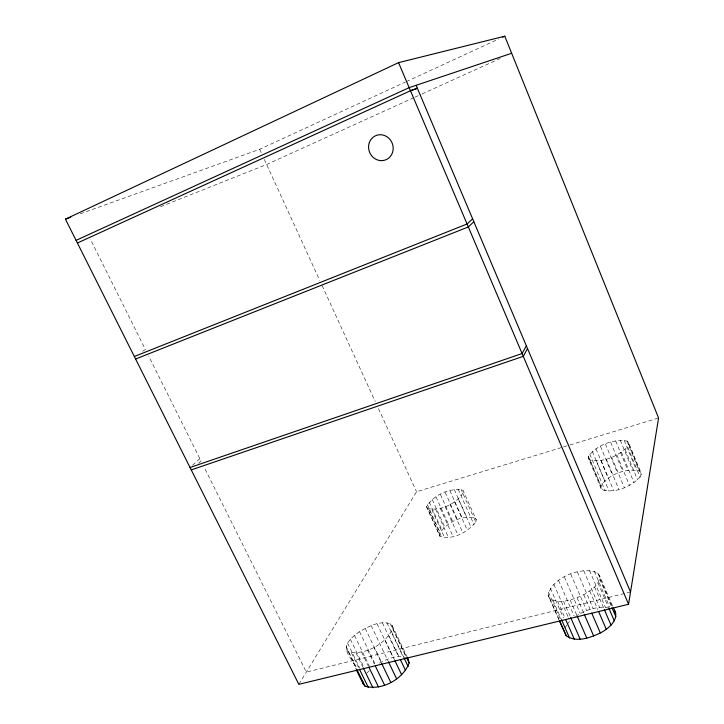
<?xml version="1.0" encoding="UTF-8"?>
<svg xmlns="http://www.w3.org/2000/svg" width="724" height="724" viewBox="0 0 724 724"><rect width="100%" height="100%" fill="white"/><g stroke="black" fill="none" stroke-linecap="round" stroke-linejoin="round"><path stroke-width="0.54" stroke-dasharray="3.62 2.71" d="M559.127 620.305L548.195 595.499C551 577.598 582.196 565.534 597.725 572.983L599.581 575.643L612.631 606.115M475.749 522.031L476.247 519.841L462.962 490.257C449.948 487.279 433.214 495.207 426.59 506.7L439.921 536.285C452.491 540.71 467.903 531.977 475.749 522.031L461.043 489.334M439.921 536.285L439.323 534.529C445.314 522.665 462.609 514.465 475.478 518.167L476.247 519.841M346.389 649.528L348.172 651.645C365.05 655.573 385.883 644.206 392.761 628.477L392.29 625.69L390.272 623.744C379.584 620.405 368.561 626.414 359.511 631.663C354.95 634.812 350.57 638.396 347.565 643.12C342.325 652.143 354.362 660.288 355.756 668.723M548.195 595.499L549.733 598.305C560.195 604.92 573.571 599.336 583.761 594.712C590.585 590.513 600.431 584.929 599.581 575.643M640.061 477.089L641.165 474.573L640.885 472.473L628.55 442.445L626.957 441.052C613.183 438.807 596.63 445.007 588.458 456.446L588.485 458.455L601.011 488.257L602.459 489.886C615.699 493.469 630.894 486.745 640.061 477.089L627.599 446.798L628.776 444.409L628.55 442.445M565.163 628.07L566.53 625.056M601.011 488.257L600.92 486.121C608.576 474.301 625.599 468.021 639.247 470.935L640.885 472.473M298.84 684.343L416.544 491.732L562.403 447.278M567.2 624.242L569.897 620.957L568.557 617.898M588.485 458.455L589.879 459.939C603.264 462.88 618.088 456.156 627.599 446.798M366.851 673.148L369.231 670.732M427.133 508.329C440.029 511.759 457.441 503.524 463.677 491.813L462.962 490.257M198.584 463.242L201.037 461.016L148.646 356M192.493 465.288L199.851 458.645M142.637 351.249L145.397 349.493L90.292 239.02M575.535 616.423C585.064 610.287 596.847 605.78 608.287 607.961M379.521 663.084C387.295 658.921 396.797 654.614 405.657 657.564M80.292 213.815L259.663 149.28L405.304 82.093M406.327 81.622L498.628 39.042M413.857 97.668L266.631 164.502L158.701 207.471M414.888 97.197L421.06 94.401M422.092 93.93L501.37 57.947M563.489 446.943L568.892 445.296M569.969 444.97L658.569 417.974M630.541 592.015L306.333 672.08L204.059 467.071M346.19 646.613L356.977 668.723M348.172 651.645L356.597 668.913M350.389 639.301L363.946 667.175M356 652.948L362.778 666.885M347.565 643.12L359.747 668.116M351.448 652.822L358.697 667.7M359.511 631.663L375.303 664.333M367.611 650.052L374.389 664.062M354.47 635.401L369.385 666.152M361.52 652.007L368.299 665.99M365.186 628.351L381.394 661.971M373.846 647.22L381.086 662.243M371.141 625.645L387.919 660.731M388.969 635.79L399.422 657.664M382.344 622.749L398.499 656.55M384.915 639.817L394.48 659.781M376.987 623.735L393.132 657.437M392.29 625.69L407.169 656.958M392.761 628.477L406.282 656.867M390.272 623.744L406.037 656.849M391.639 631.916L403.793 657.401M386.878 622.749L403.069 656.686M427.305 504.583L439.975 532.294M428.907 509.352L441.74 537.425M426.59 506.7L439.323 534.529M259.663 149.28L261.988 154.348M264.305 159.425L319.737 280.414M322.089 285.546L375.195 401.458M378.48 408.644L416.544 491.732M440.192 508.23L453.088 536.584M432.183 499.497L444.726 527.036M435.667 509.307L448.554 537.588M429.214 502.13L441.821 529.742M431.821 509.687L444.69 537.878M440.4 494.411L452.853 521.868M445.07 506.529L457.957 534.918M435.993 496.863L448.491 524.348M449.83 490.61L462.247 518.122M454.5 501.759L467.315 530.14M445.115 492.275L457.541 519.751M449.957 504.311L462.817 532.719M458.075 489.089L474.012 524.601M454.247 489.524L466.663 517.108M458.382 499.035L471.134 527.371M557.634 601.255L564.829 617.626M550.34 588.223L563.381 617.898M552.937 600.277L561 618.595M548.412 592.06L560.186 618.785M549.733 598.305L559.091 619.554M558.584 580.404L574.141 615.997M563.498 601.146L570.259 616.567M553.806 584.25L568.114 616.875M564.349 576.919L580.277 613.49M570.132 599.961L576.892 615.436M583.761 594.712L591.381 612.296M570.738 574.023L586.612 610.613M577.055 597.762L583.797 613.273M583.734 570.657L599.581 607.445M589.761 591.037L597.789 609.626M577.336 571.888L593.191 608.549M598.006 582.892L608.576 607.526M589.508 570.421L605.391 607.373M594.621 586.992L603.934 608.631M597.725 572.983L611.952 606.196M599.689 579.019L611.509 606.594M594.286 571.209L609.771 607.327M589.779 454.057L605.183 490.872M588.458 456.446L600.92 486.121M589.879 459.939L602.459 489.886M601.047 460.355L613.717 490.682M595.979 448.771L608.269 478.175M596.368 460.935L609.029 491.153M592.35 451.441L604.685 480.899M611.653 457.215L624.305 487.668M605.409 443.975L617.626 473.369M606.26 459.088L618.929 489.496M600.431 446.228L612.676 475.614M615.671 440.889L627.871 470.401M616.83 454.871L629.455 485.342M610.604 442.156L622.803 471.596M624.142 440.31L636.378 470.057M625.093 449.468L637.618 479.849M620.287 440.255L632.505 469.876M621.418 452.228L633.998 482.673M628.776 444.409L641.165 474.573M626.957 441.052L639.247 470.935"/><path stroke-width="1.09" d="M628.568 604.269L658.569 417.974L504.782 36.2L398.544 62.644L65.431 219.164L298.84 684.343L628.568 604.269L398.544 62.644M356.253 669.727L363.158 683.872L365.023 686.18C381.783 691.04 403.196 679.121 409.178 662.949L407.648 657.962M559.589 621.346L566.222 635.744C576.431 642.948 590.16 637.744 600.341 632.975C608.893 628.559 620.812 618.595 613.5 608.142M527.524 348.579L523.28 356.344L191.254 469.921M526.357 345.828L522.085 353.538L190.041 467.505M473.84 221.734L468.328 226.947L135.605 359.014M472.618 218.838L467.071 223.997L134.338 356.489M502.737 37.15L504.782 36.2M76.074 240.368L409.16 87.64L511.66 53.268M77.396 243.011L410.481 90.744L417.332 88.21M65.431 219.164L70.735 217.254M410.481 90.744L417.395 88.346M407.214 658.559L408.608 659.98M614.214 611.065L615.671 613.228M357.095 669.935L365.023 686.18M363.267 667.881L372.951 687.8M359.665 669.682L368.362 687.529M375.358 666.062L384.553 685.076M368.788 666.985L378.48 686.967M381.566 663.238L390.734 682.261M388.408 661.727L396.571 678.741M400.372 659.654L405.603 670.596M394.96 660.777L401.648 674.75M406.77 657.881L409.178 662.949M404.273 658.415L408.164 666.569M565.725 619.672L574.259 639.111M561.453 619.608L569.516 637.925M559.534 620.568L566.222 635.744M570.702 617.599L580.159 639.183M577.336 616.468L586.793 638.125M591.825 613.328L600.341 632.975M584.25 614.305L593.689 636.007M598.685 611.699L606.26 629.256M609.02 608.558L614.305 620.875M604.377 609.662L611.029 625.12M611.943 607.617L615.88 616.812M416.11 85.305L630.541 592.015M362.959 681.809L363.158 683.872M369.321 142.637A13.086 12.181 68.2 0 0 382.996 160.556A13.086 12.181 68.2 0 0 390.327 139.877A13.086 12.181 68.2 0 0 369.321 142.637"/></g></svg>
